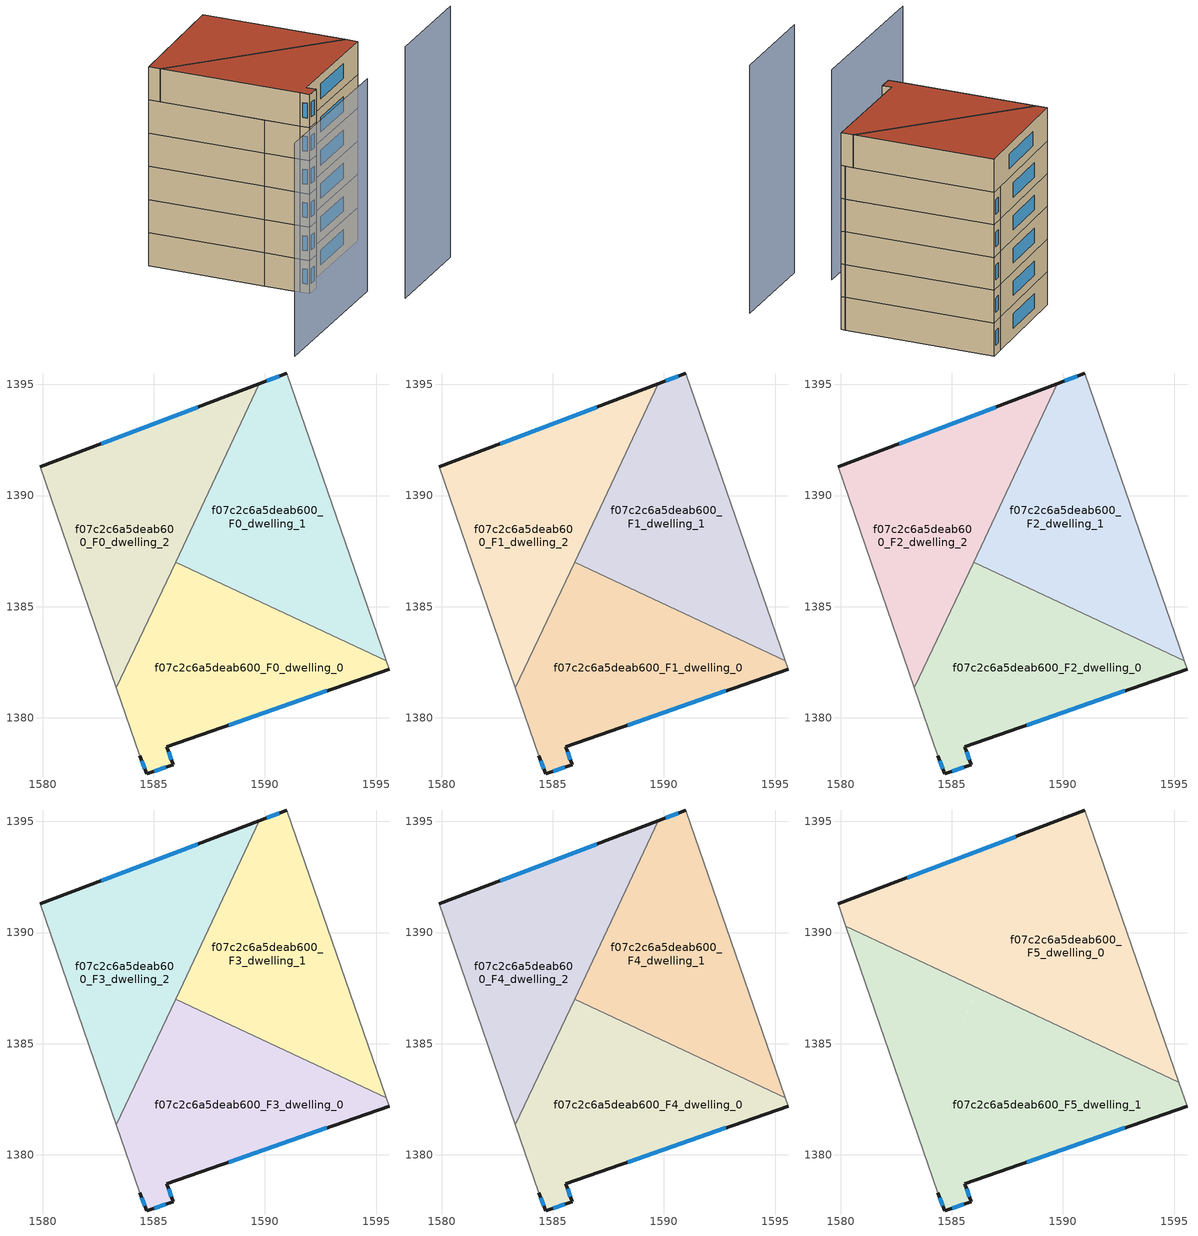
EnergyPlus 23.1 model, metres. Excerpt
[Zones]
f07c2c6a5deab600_F0_dwelling_0
 floor ground (EU_floor_Construction): 1595.45,1382.56 1595.58,1382.19 1585.57,1378.69 1585.87,1377.89 1584.67,1377.49 1584.37,1378.29 1583.32,1381.34 1585.97,1387.01 z0
 wall outside (EU_wall_Construction): 1584.37,1378.29 1584.67,1377.49 1585.87,1377.89 1585.57,1378.69 1595.58,1382.19 z0:3
 wall adiabatic (EU_wall_Construction): 1583.32,1381.34 1584.37,1378.29 / 1595.58,1382.19 1595.45,1382.56 z0:3
 wall to f07c2c6a5deab600_F0_dwelling_1 (EU_wall_Construction): 1595.45,1382.56 1585.97,1387.01 z0:3
 wall to f07c2c6a5deab600_F0_dwelling_2 (EU_wall_Construction): 1585.97,1387.01 1583.32,1381.34 z0:3
 window (EU_Window_Construction): 1584.46,1378.06 1584.59,1377.71 / 1588.38,1379.67 1592.78,1381.21 / 1585.79,1378.11 1585.66,1378.46 / 1585.01,1377.6 1585.54,1377.77 z0.84:2.16
f07c2c6a5deab600_F0_dwelling_1
 floor ground (EU_floor_Construction): 1590.98,1395.5 1595.45,1382.56 1585.97,1387.01 1589.73,1395.02 z0
 wall outside (EU_wall_Construction): 1590.98,1395.5 1589.73,1395.02 z0:3
 wall adiabatic (EU_wall_Construction): 1595.45,1382.56 1590.98,1395.5 z0:3
 wall to f07c2c6a5deab600_F0_dwelling_2 (EU_wall_Construction): 1589.73,1395.02 1585.97,1387.01 z0:3
 window (EU_Window_Construction): 1590.63,1395.36 1590.08,1395.16 z0.84:2.16
f07c2c6a5deab600_F0_dwelling_2
 floor ground (EU_floor_Construction): 1589.73,1395.02 1583.32,1381.34 1579.87,1391.3 z0
 wall outside (EU_wall_Construction): 1589.73,1395.02 1579.87,1391.3 z0:3
 wall adiabatic (EU_wall_Construction): 1579.87,1391.3 1583.32,1381.34 z0:3
 window (EU_Window_Construction): 1586.97,1393.98 1582.64,1392.34 z0.84:2.16
f07c2c6a5deab600_F1_dwelling_0
 floor to f07c2c6a5deab600_F0_dwelling_0 (EU_floor_Construction): 1595.45,1382.56 1595.58,1382.19 1585.57,1378.69 1585.87,1377.89 1584.67,1377.49 1584.37,1378.29 1583.32,1381.34 1585.97,1387.01 z3
 wall outside (EU_wall_Construction): 1584.37,1378.29 1584.67,1377.49 1585.87,1377.89 1585.57,1378.69 1595.58,1382.19 z3:6
 wall adiabatic (EU_wall_Construction): 1583.32,1381.34 1584.37,1378.29 / 1595.58,1382.19 1595.45,1382.56 z3:6
 wall to f07c2c6a5deab600_F1_dwelling_1 (EU_wall_Construction): 1595.45,1382.56 1585.97,1387.01 z3:6
 wall to f07c2c6a5deab600_F1_dwelling_2 (EU_wall_Construction): 1585.97,1387.01 1583.32,1381.34 z3:6
 window (EU_Window_Construction): 1584.46,1378.06 1584.59,1377.71 / 1588.38,1379.67 1592.78,1381.21 / 1585.79,1378.11 1585.66,1378.46 / 1585.01,1377.6 1585.54,1377.77 z3.84:5.16
f07c2c6a5deab600_F1_dwelling_1
 floor to f07c2c6a5deab600_F0_dwelling_1 (EU_floor_Construction): 1590.98,1395.5 1595.45,1382.56 1585.97,1387.01 1589.73,1395.02 z3
 wall outside (EU_wall_Construction): 1590.98,1395.5 1589.73,1395.02 z3:6
 wall adiabatic (EU_wall_Construction): 1595.45,1382.56 1590.98,1395.5 z3:6
 wall to f07c2c6a5deab600_F1_dwelling_2 (EU_wall_Construction): 1589.73,1395.02 1585.97,1387.01 z3:6
 window (EU_Window_Construction): 1590.63,1395.36 1590.08,1395.16 z3.84:5.16
f07c2c6a5deab600_F1_dwelling_2
 floor to f07c2c6a5deab600_F0_dwelling_2 (EU_floor_Construction): 1589.73,1395.02 1583.32,1381.34 1579.87,1391.3 z3
 wall outside (EU_wall_Construction): 1589.73,1395.02 1579.87,1391.3 z3:6
 wall adiabatic (EU_wall_Construction): 1579.87,1391.3 1583.32,1381.34 z3:6
 window (EU_Window_Construction): 1586.97,1393.98 1582.64,1392.34 z3.84:5.16
f07c2c6a5deab600_F2_dwelling_0
 floor to f07c2c6a5deab600_F1_dwelling_0 (EU_floor_Construction): 1595.45,1382.56 1595.58,1382.19 1585.57,1378.69 1585.87,1377.89 1584.67,1377.49 1584.37,1378.29 1583.32,1381.34 1585.97,1387.01 z6
 wall outside (EU_wall_Construction): 1584.37,1378.29 1584.67,1377.49 1585.87,1377.89 1585.57,1378.69 1595.58,1382.19 z6:9
 wall adiabatic (EU_wall_Construction): 1583.32,1381.34 1584.37,1378.29 / 1595.58,1382.19 1595.45,1382.56 z6:9
 wall to f07c2c6a5deab600_F2_dwelling_1 (EU_wall_Construction): 1595.45,1382.56 1585.97,1387.01 z6:9
 wall to f07c2c6a5deab600_F2_dwelling_2 (EU_wall_Construction): 1585.97,1387.01 1583.32,1381.34 z6:9
 window (EU_Window_Construction): 1584.46,1378.06 1584.59,1377.71 / 1588.38,1379.67 1592.78,1381.21 / 1585.79,1378.11 1585.66,1378.46 / 1585.01,1377.6 1585.54,1377.77 z6.84:8.16
f07c2c6a5deab600_F2_dwelling_1
 floor to f07c2c6a5deab600_F1_dwelling_1 (EU_floor_Construction): 1590.98,1395.5 1595.45,1382.56 1585.97,1387.01 1589.73,1395.02 z6
 wall outside (EU_wall_Construction): 1590.98,1395.5 1589.73,1395.02 z6:9
 wall adiabatic (EU_wall_Construction): 1595.45,1382.56 1590.98,1395.5 z6:9
 wall to f07c2c6a5deab600_F2_dwelling_2 (EU_wall_Construction): 1589.73,1395.02 1585.97,1387.01 z6:9
 window (EU_Window_Construction): 1590.63,1395.36 1590.08,1395.16 z6.84:8.16
f07c2c6a5deab600_F2_dwelling_2
 floor to f07c2c6a5deab600_F1_dwelling_2 (EU_floor_Construction): 1589.73,1395.02 1583.32,1381.34 1579.87,1391.3 z6
 wall outside (EU_wall_Construction): 1589.73,1395.02 1579.87,1391.3 z6:9
 wall adiabatic (EU_wall_Construction): 1579.87,1391.3 1583.32,1381.34 z6:9
 window (EU_Window_Construction): 1586.97,1393.98 1582.64,1392.34 z6.84:8.16
f07c2c6a5deab600_F3_dwelling_0
 floor to f07c2c6a5deab600_F2_dwelling_0 (EU_floor_Construction): 1595.45,1382.56 1595.58,1382.19 1585.57,1378.69 1585.87,1377.89 1584.67,1377.49 1584.37,1378.29 1583.32,1381.34 1585.97,1387.01 z9
 wall outside (EU_wall_Construction): 1584.37,1378.29 1584.67,1377.49 1585.87,1377.89 1585.57,1378.69 1595.58,1382.19 z9:12
 wall adiabatic (EU_wall_Construction): 1583.32,1381.34 1584.37,1378.29 / 1595.58,1382.19 1595.45,1382.56 z9:12
 wall to f07c2c6a5deab600_F3_dwelling_1 (EU_wall_Construction): 1595.45,1382.56 1585.97,1387.01 z9:12
 wall to f07c2c6a5deab600_F3_dwelling_2 (EU_wall_Construction): 1585.97,1387.01 1583.32,1381.34 z9:12
 window (EU_Window_Construction): 1584.46,1378.06 1584.59,1377.71 / 1588.38,1379.67 1592.78,1381.21 / 1585.79,1378.11 1585.66,1378.46 / 1585.01,1377.6 1585.54,1377.77 z9.84:11.16
f07c2c6a5deab600_F3_dwelling_1
 floor to f07c2c6a5deab600_F2_dwelling_1 (EU_floor_Construction): 1590.98,1395.5 1595.45,1382.56 1585.97,1387.01 1589.73,1395.02 z9
 wall outside (EU_wall_Construction): 1590.98,1395.5 1589.73,1395.02 z9:12
 wall adiabatic (EU_wall_Construction): 1595.45,1382.56 1590.98,1395.5 z9:12
 wall to f07c2c6a5deab600_F3_dwelling_2 (EU_wall_Construction): 1589.73,1395.02 1585.97,1387.01 z9:12
 window (EU_Window_Construction): 1590.63,1395.36 1590.08,1395.16 z9.84:11.16
f07c2c6a5deab600_F3_dwelling_2
 floor to f07c2c6a5deab600_F2_dwelling_2 (EU_floor_Construction): 1589.73,1395.02 1583.32,1381.34 1579.87,1391.3 z9
 wall outside (EU_wall_Construction): 1589.73,1395.02 1579.87,1391.3 z9:12
 wall adiabatic (EU_wall_Construction): 1579.87,1391.3 1583.32,1381.34 z9:12
 window (EU_Window_Construction): 1586.97,1393.98 1582.64,1392.34 z9.84:11.16
f07c2c6a5deab600_F4_dwelling_0
 floor to f07c2c6a5deab600_F3_dwelling_0 (EU_floor_Construction): 1595.45,1382.56 1595.58,1382.19 1585.57,1378.69 1585.87,1377.89 1584.67,1377.49 1584.37,1378.29 1583.32,1381.34 1585.97,1387.01 z12
 wall outside (EU_wall_Construction): 1584.37,1378.29 1584.67,1377.49 1585.87,1377.89 1585.57,1378.69 1595.58,1382.19 z12:15
 wall adiabatic (EU_wall_Construction): 1583.32,1381.34 1584.37,1378.29 / 1595.58,1382.19 1595.45,1382.56 z12:15
 wall to f07c2c6a5deab600_F4_dwelling_1 (EU_wall_Construction): 1595.45,1382.56 1585.97,1387.01 z12:15
 wall to f07c2c6a5deab600_F4_dwelling_2 (EU_wall_Construction): 1585.97,1387.01 1583.32,1381.34 z12:15
 window (EU_Window_Construction): 1584.46,1378.06 1584.59,1377.71 / 1588.38,1379.67 1592.78,1381.21 / 1585.79,1378.11 1585.66,1378.46 / 1585.01,1377.6 1585.54,1377.77 z12.84:14.16
f07c2c6a5deab600_F4_dwelling_1
 floor to f07c2c6a5deab600_F3_dwelling_1 (EU_floor_Construction): 1590.98,1395.5 1595.45,1382.56 1585.97,1387.01 1589.73,1395.02 z12
 wall outside (EU_wall_Construction): 1590.98,1395.5 1589.73,1395.02 z12:15
 wall adiabatic (EU_wall_Construction): 1595.45,1382.56 1590.98,1395.5 z12:15
 wall to f07c2c6a5deab600_F4_dwelling_2 (EU_wall_Construction): 1589.73,1395.02 1585.97,1387.01 z12:15
 window (EU_Window_Construction): 1590.63,1395.36 1590.08,1395.16 z12.84:14.16
f07c2c6a5deab600_F4_dwelling_2
 floor to f07c2c6a5deab600_F3_dwelling_2 (EU_floor_Construction): 1589.73,1395.02 1583.32,1381.34 1579.87,1391.3 z12
 wall outside (EU_wall_Construction): 1589.73,1395.02 1579.87,1391.3 z12:15
 wall adiabatic (EU_wall_Construction): 1579.87,1391.3 1583.32,1381.34 z12:15
 window (EU_Window_Construction): 1586.97,1393.98 1582.64,1392.34 z12.84:14.16
f07c2c6a5deab600_F5_dwelling_0
 floor to f07c2c6a5deab600_F4_dwelling_1 (EU_floor_Construction): 1590.98,1395.5 1595.21,1383.26 1586.2,1387.48 1589.73,1395.02 z15
 floor to f07c2c6a5deab600_F4_dwelling_2 (EU_floor_Construction): 1589.73,1395.02 1586.2,1387.48 1580.22,1390.28 1579.87,1391.3 z15
 wall outside (EU_wall_Construction): 1590.98,1395.5 1579.87,1391.3 z15:18
 wall adiabatic (EU_wall_Construction): 1595.21,1383.26 1590.98,1395.5 / 1579.87,1391.3 1580.22,1390.28 z15:18
 wall to f07c2c6a5deab600_F5_dwelling_1 (EU_wall_Construction): 1580.22,1390.28 1595.21,1383.26 z15:18
 window (EU_Window_Construction): 1587.87,1394.32 1582.99,1392.47 z15.84:17.16
 roof outside (EU_roof_Construction): 1595.21,1383.26 1590.98,1395.5 1579.87,1391.3 1580.22,1390.28 z18
f07c2c6a5deab600_F5_dwelling_1
 floor to f07c2c6a5deab600_F4_dwelling_0 (EU_floor_Construction): 1595.45,1382.56 1595.58,1382.19 1585.57,1378.69 1585.87,1377.89 1584.67,1377.49 1584.37,1378.29 1583.32,1381.34 1585.97,1387.01 z15
 floor to f07c2c6a5deab600_F4_dwelling_1 (EU_floor_Construction): 1595.21,1383.26 1595.45,1382.56 1585.97,1387.01 1586.2,1387.48 z15
 floor to f07c2c6a5deab600_F4_dwelling_2 (EU_floor_Construction): 1586.2,1387.48 1583.32,1381.34 1580.22,1390.28 z15
 wall outside (EU_wall_Construction): 1584.37,1378.29 1584.67,1377.49 1585.87,1377.89 1585.57,1378.69 1595.58,1382.19 z15:18
 wall adiabatic (EU_wall_Construction): 1580.22,1390.28 1584.37,1378.29 / 1595.58,1382.19 1595.21,1383.26 z15:18
 window (EU_Window_Construction): 1584.46,1378.06 1584.59,1377.71 / 1588.38,1379.67 1592.78,1381.21 / 1585.79,1378.11 1585.66,1378.46 / 1585.01,1377.6 1585.54,1377.77 z15.84:17.16
 roof outside (EU_roof_Construction): 1595.58,1382.19 1595.21,1383.26 1580.22,1390.28 1584.37,1378.29 1584.67,1377.49 1585.87,1377.89 1585.57,1378.69 z18
shading: 1574.22,1369.43 1588.31,1374.33 z0:19.2; 1589.41,1371.07 1598.28,1374.18 z0:22.7
[Building]
EU S2 Campaign: North Axis=0; Terrain=City; Solar Distribution=FullExterior
[Site:Location]
Lyon-Bron: Latitude=45.75; Longitude=5; Time Zone=1; Elevation=198
[SizingPeriod:WeatherFileDays]
AnnualSizingPeriod: Begin Month=1; Begin Day of Month=1; End Month=12; End Day of Month=31; Day of Week for Start Day=Monday; Use Weather File Daylight Saving Period=No; Use Weather File Rain and Snow Indicators=No
[MATERIAL]
EU_InternalMass_Material: Roughness=MediumRough; Thickness=0.1; Conductivity=1; Density=1800; Specific Heat=900; Thermal Absorptance=0.9; Solar Absorptance=0.7; Visible Absorptance=0.7
[MATERIAL:NOMASS] Roughness=MediumRough; Thermal Absorptance=0.9; Solar Absorptance=0.7; Visible Absorptance=0.7
Name | Thermal Resistance
EU_wall_NoMass | 0.776494
EU_roof_NoMass | 0.486893
EU_floor_NoMass | 0.421597
[WINDOWMATERIAL:SIMPLEGLAZINGSYSTEM]
EU_Window_SimpleGlazing: UFactor=4.24961; Solar Heat Gain Coefficient=0.83; Visible Transmittance=0.83
[CONSTRUCTION]
EU_wall_Construction: EU_wall_NoMass
EU_roof_Construction: EU_roof_NoMass
EU_floor_Construction: EU_floor_NoMass
EU_Window_Construction: EU_Window_SimpleGlazing
EU_InternalMass_Construction: EU_InternalMass_Material
[ZONE] Type=1; Multiplier=1; Ceiling Height=autocalculate; Floor Area=autocalculate; Part of Total Floor Area=Yes
Name | Volume
f07c2c6a5deab600_F0_dwelling_0 | 166.47
f07c2c6a5deab600_F1_dwelling_0; f07c2c6a5deab600_F2_dwelling_0; f07c2c6a5deab600_F3_dwelling_0; f07c2c6a5deab600_F4_dwelling_0 | 166.469
f07c2c6a5deab600_F5_dwelling_0 | 249.683
f07c2c6a5deab600_F0_dwelling_1; f07c2c6a5deab600_F1_dwelling_1; f07c2c6a5deab600_F2_dwelling_1; f07c2c6a5deab600_F3_dwelling_1; f07c2c6a5deab600_F4_dwelling_1 | 166.454
f07c2c6a5deab600_F5_dwelling_1 | 249.687
f07c2c6a5deab600_F0_dwelling_2; f07c2c6a5deab600_F1_dwelling_2; f07c2c6a5deab600_F2_dwelling_2; f07c2c6a5deab600_F3_dwelling_2; f07c2c6a5deab600_F4_dwelling_2 | 166.453
[INTERNALMASS] Construction=EU_InternalMass_Construction
Name | Zone or ZoneList | Surface Area
f07c2c6a5deab600_F0_dwelling_0_EU_InternalMass | f07c2c6a5deab600_F0_dwelling_0 | 55.4898
f07c2c6a5deab600_F0_dwelling_1_EU_InternalMass | f07c2c6a5deab600_F0_dwelling_1 | 55.4846
f07c2c6a5deab600_F0_dwelling_2_EU_InternalMass | f07c2c6a5deab600_F0_dwelling_2 | 55.4842
f07c2c6a5deab600_F1_dwelling_0_EU_InternalMass | f07c2c6a5deab600_F1_dwelling_0 | 55.4898
f07c2c6a5deab600_F1_dwelling_1_EU_InternalMass | f07c2c6a5deab600_F1_dwelling_1 | 55.4846
f07c2c6a5deab600_F1_dwelling_2_EU_InternalMass | f07c2c6a5deab600_F1_dwelling_2 | 55.4842
f07c2c6a5deab600_F2_dwelling_0_EU_InternalMass | f07c2c6a5deab600_F2_dwelling_0 | 55.4898
f07c2c6a5deab600_F2_dwelling_1_EU_InternalMass | f07c2c6a5deab600_F2_dwelling_1 | 55.4846
f07c2c6a5deab600_F2_dwelling_2_EU_InternalMass | f07c2c6a5deab600_F2_dwelling_2 | 55.4842
f07c2c6a5deab600_F3_dwelling_0_EU_InternalMass | f07c2c6a5deab600_F3_dwelling_0 | 55.4898
f07c2c6a5deab600_F3_dwelling_1_EU_InternalMass | f07c2c6a5deab600_F3_dwelling_1 | 55.4846
f07c2c6a5deab600_F3_dwelling_2_EU_InternalMass | f07c2c6a5deab600_F3_dwelling_2 | 55.4842
f07c2c6a5deab600_F4_dwelling_0_EU_InternalMass | f07c2c6a5deab600_F4_dwelling_0 | 55.4898
f07c2c6a5deab600_F4_dwelling_1_EU_InternalMass | f07c2c6a5deab600_F4_dwelling_1 | 55.4846
f07c2c6a5deab600_F4_dwelling_2_EU_InternalMass | f07c2c6a5deab600_F4_dwelling_2 | 55.4842
f07c2c6a5deab600_F5_dwelling_0_EU_InternalMass | f07c2c6a5deab600_F5_dwelling_0 | 83.2323
f07c2c6a5deab600_F5_dwelling_1_EU_InternalMass | f07c2c6a5deab600_F5_dwelling_1 | 83.233
[OTHEREQUIPMENT] Fuel Type=Electricity; Design Level Calculation Method=Watts/Area; Power per Zone Floor Area=1; Fraction Latent=0; Fraction Radiant=0; Fraction Lost=0; Carbon Dioxide Generation Rate=0; EndUse Subcategory=EU_Step8_InternalGains
Name | Zone or ZoneList or Space or SpaceList | Schedule
EU_Step8_InternalGain_f07c2c6a5deab600_F0_dwelling_0_f000 | f07c2c6a5deab600_F0_dwelling_0 | EU_Step8_GainSchedule_f07c2c6a5deab600_F0_dwelling_0_f000
EU_Step8_InternalGain_f07c2c6a5deab600_F0_dwelling_1_f000 | f07c2c6a5deab600_F0_dwelling_1 | EU_Step8_GainSchedule_f07c2c6a5deab600_F0_dwelling_1_f000
EU_Step8_InternalGain_f07c2c6a5deab600_F0_dwelling_2_f000 | f07c2c6a5deab600_F0_dwelling_2 | EU_Step8_GainSchedule_f07c2c6a5deab600_F0_dwelling_2_f000
EU_Step8_InternalGain_f07c2c6a5deab600_F1_dwelling_0_f000 | f07c2c6a5deab600_F1_dwelling_0 | EU_Step8_GainSchedule_f07c2c6a5deab600_F1_dwelling_0_f000
EU_Step8_InternalGain_f07c2c6a5deab600_F1_dwelling_1_f000 | f07c2c6a5deab600_F1_dwelling_1 | EU_Step8_GainSchedule_f07c2c6a5deab600_F1_dwelling_1_f000
EU_Step8_InternalGain_f07c2c6a5deab600_F1_dwelling_2_f000 | f07c2c6a5deab600_F1_dwelling_2 | EU_Step8_GainSchedule_f07c2c6a5deab600_F1_dwelling_2_f000
EU_Step8_InternalGain_f07c2c6a5deab600_F2_dwelling_0_f000 | f07c2c6a5deab600_F2_dwelling_0 | EU_Step8_GainSchedule_f07c2c6a5deab600_F2_dwelling_0_f000
EU_Step8_InternalGain_f07c2c6a5deab600_F2_dwelling_1_f000 | f07c2c6a5deab600_F2_dwelling_1 | EU_Step8_GainSchedule_f07c2c6a5deab600_F2_dwelling_1_f000
EU_Step8_InternalGain_f07c2c6a5deab600_F2_dwelling_2_f000 | f07c2c6a5deab600_F2_dwelling_2 | EU_Step8_GainSchedule_f07c2c6a5deab600_F2_dwelling_2_f000
EU_Step8_InternalGain_f07c2c6a5deab600_F3_dwelling_0_f000 | f07c2c6a5deab600_F3_dwelling_0 | EU_Step8_GainSchedule_f07c2c6a5deab600_F3_dwelling_0_f000
EU_Step8_InternalGain_f07c2c6a5deab600_F3_dwelling_1_f000 | f07c2c6a5deab600_F3_dwelling_1 | EU_Step8_GainSchedule_f07c2c6a5deab600_F3_dwelling_1_f000
EU_Step8_InternalGain_f07c2c6a5deab600_F3_dwelling_2_f000 | f07c2c6a5deab600_F3_dwelling_2 | EU_Step8_GainSchedule_f07c2c6a5deab600_F3_dwelling_2_f000
EU_Step8_InternalGain_f07c2c6a5deab600_F4_dwelling_0_f000 | f07c2c6a5deab600_F4_dwelling_0 | EU_Step8_GainSchedule_f07c2c6a5deab600_F4_dwelling_0_f000
EU_Step8_InternalGain_f07c2c6a5deab600_F4_dwelling_1_f000 | f07c2c6a5deab600_F4_dwelling_1 | EU_Step8_GainSchedule_f07c2c6a5deab600_F4_dwelling_1_f000
EU_Step8_InternalGain_f07c2c6a5deab600_F4_dwelling_2_f000 | f07c2c6a5deab600_F4_dwelling_2 | EU_Step8_GainSchedule_f07c2c6a5deab600_F4_dwelling_2_f000
EU_Step8_InternalGain_f07c2c6a5deab600_F5_dwelling_0_f000 | f07c2c6a5deab600_F5_dwelling_0 | EU_Step8_GainSchedule_f07c2c6a5deab600_F5_dwelling_0_f000
EU_Step8_InternalGain_f07c2c6a5deab600_F5_dwelling_1_f000 | f07c2c6a5deab600_F5_dwelling_1 | EU_Step8_GainSchedule_f07c2c6a5deab600_F5_dwelling_1_f000
[ZONEVENTILATION:DESIGNFLOWRATE] Schedule=EU_AlwaysOn; Design Flow Rate Calculation Method=AirChanges/Hour; Air Changes per Hour=0.693814; Ventilation Type=Natural; Fan Pressure Rise=0; Fan Total Efficiency=1; Constant Term Coefficient=1; Temperature Term Coefficient=0; Velocity Term Coefficient=0; Velocity Squared Term Coefficient=0; Minimum Indoor Temperature=-100; Maximum Indoor Temperature=100; Delta Temperature=-100; Minimum Outdoor Temperature=-100; Maximum Outdoor Temperature=100; Maximum Wind Speed=40
Name | Zone or ZoneList or Space or SpaceList
EU_ConstantAir_f07c2c6a5deab600_F0_dwelling_0 | f07c2c6a5deab600_F0_dwelling_0
EU_ConstantAir_f07c2c6a5deab600_F0_dwelling_1 | f07c2c6a5deab600_F0_dwelling_1
EU_ConstantAir_f07c2c6a5deab600_F0_dwelling_2 | f07c2c6a5deab600_F0_dwelling_2
EU_ConstantAir_f07c2c6a5deab600_F1_dwelling_0 | f07c2c6a5deab600_F1_dwelling_0
EU_ConstantAir_f07c2c6a5deab600_F1_dwelling_1 | f07c2c6a5deab600_F1_dwelling_1
EU_ConstantAir_f07c2c6a5deab600_F1_dwelling_2 | f07c2c6a5deab600_F1_dwelling_2
EU_ConstantAir_f07c2c6a5deab600_F2_dwelling_0 | f07c2c6a5deab600_F2_dwelling_0
EU_ConstantAir_f07c2c6a5deab600_F2_dwelling_1 | f07c2c6a5deab600_F2_dwelling_1
EU_ConstantAir_f07c2c6a5deab600_F2_dwelling_2 | f07c2c6a5deab600_F2_dwelling_2
EU_ConstantAir_f07c2c6a5deab600_F3_dwelling_0 | f07c2c6a5deab600_F3_dwelling_0
EU_ConstantAir_f07c2c6a5deab600_F3_dwelling_1 | f07c2c6a5deab600_F3_dwelling_1
EU_ConstantAir_f07c2c6a5deab600_F3_dwelling_2 | f07c2c6a5deab600_F3_dwelling_2
EU_ConstantAir_f07c2c6a5deab600_F4_dwelling_0 | f07c2c6a5deab600_F4_dwelling_0
EU_ConstantAir_f07c2c6a5deab600_F4_dwelling_1 | f07c2c6a5deab600_F4_dwelling_1
EU_ConstantAir_f07c2c6a5deab600_F4_dwelling_2 | f07c2c6a5deab600_F4_dwelling_2
EU_ConstantAir_f07c2c6a5deab600_F5_dwelling_0 | f07c2c6a5deab600_F5_dwelling_0
EU_ConstantAir_f07c2c6a5deab600_F5_dwelling_1 | f07c2c6a5deab600_F5_dwelling_1
[HVACTEMPLATE:THERMOSTAT] Constant Heating Setpoint=20; Constant Cooling Setpoint=50
EU_HeatOnly_f07c2c6a5deab600_F0_dwelling_0; EU_HeatOnly_f07c2c6a5deab600_F0_dwelling_1; EU_HeatOnly_f07c2c6a5deab600_F0_dwelling_2; EU_HeatOnly_f07c2c6a5deab600_F1_dwelling_0; EU_HeatOnly_f07c2c6a5deab600_F1_dwelling_1; EU_HeatOnly_f07c2c6a5deab600_F1_dwelling_2; EU_HeatOnly_f07c2c6a5deab600_F2_dwelling_0; EU_HeatOnly_f07c2c6a5deab600_F2_dwelling_1; EU_HeatOnly_f07c2c6a5deab600_F2_dwelling_2; EU_HeatOnly_f07c2c6a5deab600_F3_dwelling_0; EU_HeatOnly_f07c2c6a5deab600_F3_dwelling_1; EU_HeatOnly_f07c2c6a5deab600_F3_dwelling_2; EU_HeatOnly_f07c2c6a5deab600_F4_dwelling_0; EU_HeatOnly_f07c2c6a5deab600_F4_dwelling_1; EU_HeatOnly_f07c2c6a5deab600_F4_dwelling_2; EU_HeatOnly_f07c2c6a5deab600_F5_dwelling_0; EU_HeatOnly_f07c2c6a5deab600_F5_dwelling_1
[HVACTEMPLATE:ZONE:IDEALLOADSAIRSYSTEM] System Availability Schedule=EU_AlwaysOn; Maximum Heating Supply Air Temperature=50; Minimum Cooling Supply Air Temperature=13; Maximum Heating Supply Air Humidity Ratio=0.0156; Minimum Cooling Supply Air Humidity Ratio=0.0077; Heating Limit=NoLimit; Cooling Limit=NoLimit; Heating Availability Schedule=EU_AlwaysOn; Cooling Availability Schedule=EU_CoolingOff; Dehumidification Control Type=ConstantSensibleHeatRatio; Cooling Sensible Heat Ratio=0.7; Dehumidification Setpoint=60; Humidification Control Type=None; Humidification Setpoint=30; Outdoor Air Method=None; Outdoor Air Flow Rate per Person=0.00944; Outdoor Air Flow Rate per Zone Floor Area=0; Outdoor Air Flow Rate per Zone=0; Demand Controlled Ventilation Type=None; Outdoor Air Economizer Type=NoEconomizer; Heat Recovery Type=None; Sensible Heat Recovery Effectiveness=0.7; Latent Heat Recovery Effectiveness=0.65
Name | Template Thermostat
f07c2c6a5deab600_F0_dwelling_0 | EU_HeatOnly_f07c2c6a5deab600_F0_dwelling_0
f07c2c6a5deab600_F0_dwelling_1 | EU_HeatOnly_f07c2c6a5deab600_F0_dwelling_1
f07c2c6a5deab600_F0_dwelling_2 | EU_HeatOnly_f07c2c6a5deab600_F0_dwelling_2
f07c2c6a5deab600_F1_dwelling_0 | EU_HeatOnly_f07c2c6a5deab600_F1_dwelling_0
f07c2c6a5deab600_F1_dwelling_1 | EU_HeatOnly_f07c2c6a5deab600_F1_dwelling_1
f07c2c6a5deab600_F1_dwelling_2 | EU_HeatOnly_f07c2c6a5deab600_F1_dwelling_2
f07c2c6a5deab600_F2_dwelling_0 | EU_HeatOnly_f07c2c6a5deab600_F2_dwelling_0
f07c2c6a5deab600_F2_dwelling_1 | EU_HeatOnly_f07c2c6a5deab600_F2_dwelling_1
f07c2c6a5deab600_F2_dwelling_2 | EU_HeatOnly_f07c2c6a5deab600_F2_dwelling_2
f07c2c6a5deab600_F3_dwelling_0 | EU_HeatOnly_f07c2c6a5deab600_F3_dwelling_0
f07c2c6a5deab600_F3_dwelling_1 | EU_HeatOnly_f07c2c6a5deab600_F3_dwelling_1
f07c2c6a5deab600_F3_dwelling_2 | EU_HeatOnly_f07c2c6a5deab600_F3_dwelling_2
f07c2c6a5deab600_F4_dwelling_0 | EU_HeatOnly_f07c2c6a5deab600_F4_dwelling_0
f07c2c6a5deab600_F4_dwelling_1 | EU_HeatOnly_f07c2c6a5deab600_F4_dwelling_1
f07c2c6a5deab600_F4_dwelling_2 | EU_HeatOnly_f07c2c6a5deab600_F4_dwelling_2
f07c2c6a5deab600_F5_dwelling_0 | EU_HeatOnly_f07c2c6a5deab600_F5_dwelling_0
f07c2c6a5deab600_F5_dwelling_1 | EU_HeatOnly_f07c2c6a5deab600_F5_dwelling_1
[SIZING:ZONE] Zone Cooling Design Supply Air Temperature Input Method=SupplyAirTemperature; Zone Cooling Design Supply Air Temperature=13; Zone Heating Design Supply Air Temperature Input Method=SupplyAirTemperature; Zone Heating Design Supply Air Temperature=50; Zone Cooling Design Supply Air Humidity Ratio=0.008; Zone Heating Design Supply Air Humidity Ratio=0.008; Cooling Design Air Flow Method=DesignDay; Cooling Design Air Flow Rate=0; Cooling Minimum Air Flow per Zone Floor Area=0.000762; Cooling Minimum Air Flow=0; Cooling Minimum Air Flow Fraction=0.2; Heating Design Air Flow Method=DesignDay; Heating Design Air Flow Rate=0; Heating Maximum Air Flow per Zone Floor Area=0.002032; Heating Maximum Air Flow=0.141576; Heating Maximum Air Flow Fraction=0.3; Account for Dedicated Outdoor Air System=No; Dedicated Outdoor Air System Control Strategy=NeutralSupplyAir; Dedicated Outdoor Air Low Setpoint Temperature for Design=autosize; Dedicated Outdoor Air High Setpoint Temperature for Design=autosize; Zone Load Sizing Method=Sensible Load Only No Latent Load; Zone Latent Cooling Design Supply Air Humidity Ratio Input Method=HumidityRatioDifference; Zone Cooling Design Supply Air Humidity Ratio Difference=0.005; Zone Latent Heating Design Supply Air Humidity Ratio Input Method=HumidityRatioDifference; Zone Humidification Design Supply Air Humidity Ratio Difference=0.005
f07c2c6a5deab600_F0_dwelling_0; f07c2c6a5deab600_F0_dwelling_1; f07c2c6a5deab600_F0_dwelling_2; f07c2c6a5deab600_F1_dwelling_0; f07c2c6a5deab600_F1_dwelling_1; f07c2c6a5deab600_F1_dwelling_2; f07c2c6a5deab600_F2_dwelling_0; f07c2c6a5deab600_F2_dwelling_1; f07c2c6a5deab600_F2_dwelling_2; f07c2c6a5deab600_F3_dwelling_0; f07c2c6a5deab600_F3_dwelling_1; f07c2c6a5deab600_F3_dwelling_2; f07c2c6a5deab600_F4_dwelling_0; f07c2c6a5deab600_F4_dwelling_1; f07c2c6a5deab600_F4_dwelling_2; f07c2c6a5deab600_F5_dwelling_0; f07c2c6a5deab600_F5_dwelling_1
[SCHEDULE:CONSTANT]
Name | Hourly Value
EU_AlwaysOn | 1
EU_CoolingOff | 0
[SCHEDULE:FILE] Column Number=1; Rows to Skip at Top=0; Number of Hours of Data=8760; Column Separator=Comma; Interpolate to Timestep=No; Minutes per Item=60; Adjust Schedule for Daylight Savings=Yes
Name | File
EU_Step8_GainSchedule_f07c2c6a5deab600_F0_dwelling_0_f000 | ../../schedules/f07c2c6a5deab600/f07c2c6a5deab600_F0_dwelling_0_f000_gain.csv
EU_Step8_GainSchedule_f07c2c6a5deab600_F0_dwelling_1_f000 | ../../schedules/f07c2c6a5deab600/f07c2c6a5deab600_F0_dwelling_1_f000_gain.csv
EU_Step8_GainSchedule_f07c2c6a5deab600_F0_dwelling_2_f000 | ../../schedules/f07c2c6a5deab600/f07c2c6a5deab600_F0_dwelling_2_f000_gain.csv
EU_Step8_GainSchedule_f07c2c6a5deab600_F1_dwelling_0_f000 | ../../schedules/f07c2c6a5deab600/f07c2c6a5deab600_F1_dwelling_0_f000_gain.csv
EU_Step8_GainSchedule_f07c2c6a5deab600_F1_dwelling_1_f000 | ../../schedules/f07c2c6a5deab600/f07c2c6a5deab600_F1_dwelling_1_f000_gain.csv
EU_Step8_GainSchedule_f07c2c6a5deab600_F1_dwelling_2_f000 | ../../schedules/f07c2c6a5deab600/f07c2c6a5deab600_F1_dwelling_2_f000_gain.csv
EU_Step8_GainSchedule_f07c2c6a5deab600_F2_dwelling_0_f000 | ../../schedules/f07c2c6a5deab600/f07c2c6a5deab600_F2_dwelling_0_f000_gain.csv
EU_Step8_GainSchedule_f07c2c6a5deab600_F2_dwelling_1_f000 | ../../schedules/f07c2c6a5deab600/f07c2c6a5deab600_F2_dwelling_1_f000_gain.csv
EU_Step8_GainSchedule_f07c2c6a5deab600_F2_dwelling_2_f000 | ../../schedules/f07c2c6a5deab600/f07c2c6a5deab600_F2_dwelling_2_f000_gain.csv
EU_Step8_GainSchedule_f07c2c6a5deab600_F3_dwelling_0_f000 | ../../schedules/f07c2c6a5deab600/f07c2c6a5deab600_F3_dwelling_0_f000_gain.csv
EU_Step8_GainSchedule_f07c2c6a5deab600_F3_dwelling_1_f000 | ../../schedules/f07c2c6a5deab600/f07c2c6a5deab600_F3_dwelling_1_f000_gain.csv
EU_Step8_GainSchedule_f07c2c6a5deab600_F3_dwelling_2_f000 | ../../schedules/f07c2c6a5deab600/f07c2c6a5deab600_F3_dwelling_2_f000_gain.csv
EU_Step8_GainSchedule_f07c2c6a5deab600_F4_dwelling_0_f000 | ../../schedules/f07c2c6a5deab600/f07c2c6a5deab600_F4_dwelling_0_f000_gain.csv
EU_Step8_GainSchedule_f07c2c6a5deab600_F4_dwelling_1_f000 | ../../schedules/f07c2c6a5deab600/f07c2c6a5deab600_F4_dwelling_1_f000_gain.csv
EU_Step8_GainSchedule_f07c2c6a5deab600_F4_dwelling_2_f000 | ../../schedules/f07c2c6a5deab600/f07c2c6a5deab600_F4_dwelling_2_f000_gain.csv
EU_Step8_GainSchedule_f07c2c6a5deab600_F5_dwelling_0_f000 | ../../schedules/f07c2c6a5deab600/f07c2c6a5deab600_F5_dwelling_0_f000_gain.csv
EU_Step8_GainSchedule_f07c2c6a5deab600_F5_dwelling_1_f000 | ../../schedules/f07c2c6a5deab600/f07c2c6a5deab600_F5_dwelling_1_f000_gain.csv
